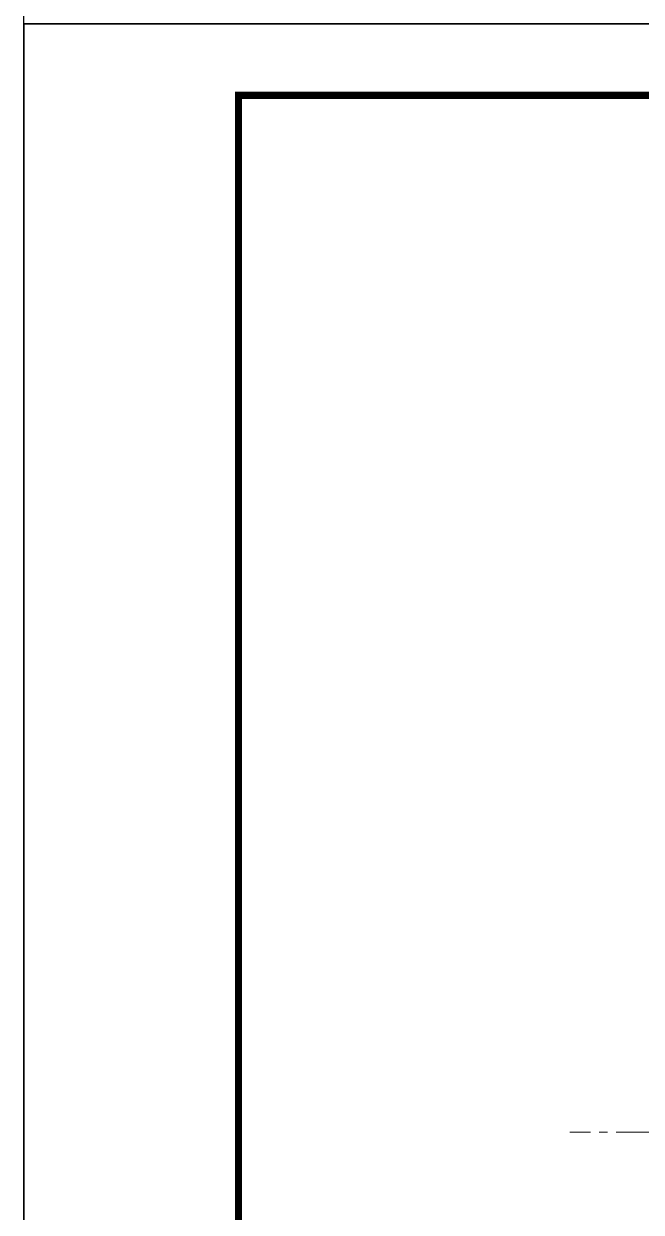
# Model space of a CAD drawing. Header units: inches. Extents: x 236662 to 497023, y -248575 to 81795.
# Drawn here: x 282445 to 284253, y -227153 to -223672 of the extents above; entities that cross this region are included whole.
import ezdxf

# ---------------------------------------------------------------- set-up
doc = ezdxf.new("R2010")
doc.units = ezdxf.units.IN
doc.header["$LTSCALE"] = 10
doc.header["$MEASUREMENT"] = 0
doc.linetypes.add('CENTER', pattern=[2, 1.25, -0.25, 0.25, -0.25])
for name, color, linetype, lineweight in [('02. HP_BE TONG', 1, 'Continuous', 35), ('05. HP_TRUC', 251, 'CENTER', 5), ('06. HP_THAY 1', 134, 'Continuous', 15)]:
    doc.layers.add(name, color=color, linetype=linetype, lineweight=lineweight)
doc.layers.add('Tpl_Bound', color=1, linetype='Continuous', plot=False)

# ---------------------------------------------------------------- blocks, each defined once
blk = doc.blocks.new('KHUNG TEN A-3')
at = {"layer": '02. HP_BE TONG', "color": 1, "const_width": 0.5}
blk.add_lwpolyline([(15, 5), (415, 5), (415, 292), (15, 292)], close=True, dxfattribs=at)
at = {"layer": '06. HP_THAY 1'}
blk.add_lwpolyline([(0, 297), (420, 297), (420, 0), (0, 0)], close=True, dxfattribs=at)
at = {"layer": 'Defpoints'}
blk.add_lwpolyline([(0, 0), (420, 0), (420, 297), (0, 297)], close=True, dxfattribs=at)

msp = doc.modelspace()

# ---------------------------------------------------------------- linework, layer by layer
at = {"layer": '05. HP_TRUC', "ltscale": 10}
msp.add_line((287104.8, -226918.6), (284044.6, -226918.6), dxfattribs=at)
at = {"layer": 'Tpl_Bound', "color": 1}
for points in [[(282444.5, -223671.7), (282444.5, -211219.9), (300149.2, -211219.9), (300149.2, -223671.7)], [(282444.5, -236123.6), (282444.5, -223671.7), (300149.2, -223671.7), (300149.2, -236123.6)]]:
    msp.add_lwpolyline(points, close=True, dxfattribs=at)

# ---------------------------------------------------------------- block references
at = {"color": 1, "xscale": 41.92548438755171, "yscale": 41.92548438755171, "zscale": 41.92548438755171}
msp.add_blockref('KHUNG TEN A-3', (282444.5, -236123.6, -318.6), dxfattribs=at)

doc.saveas('drawing.dxf')
